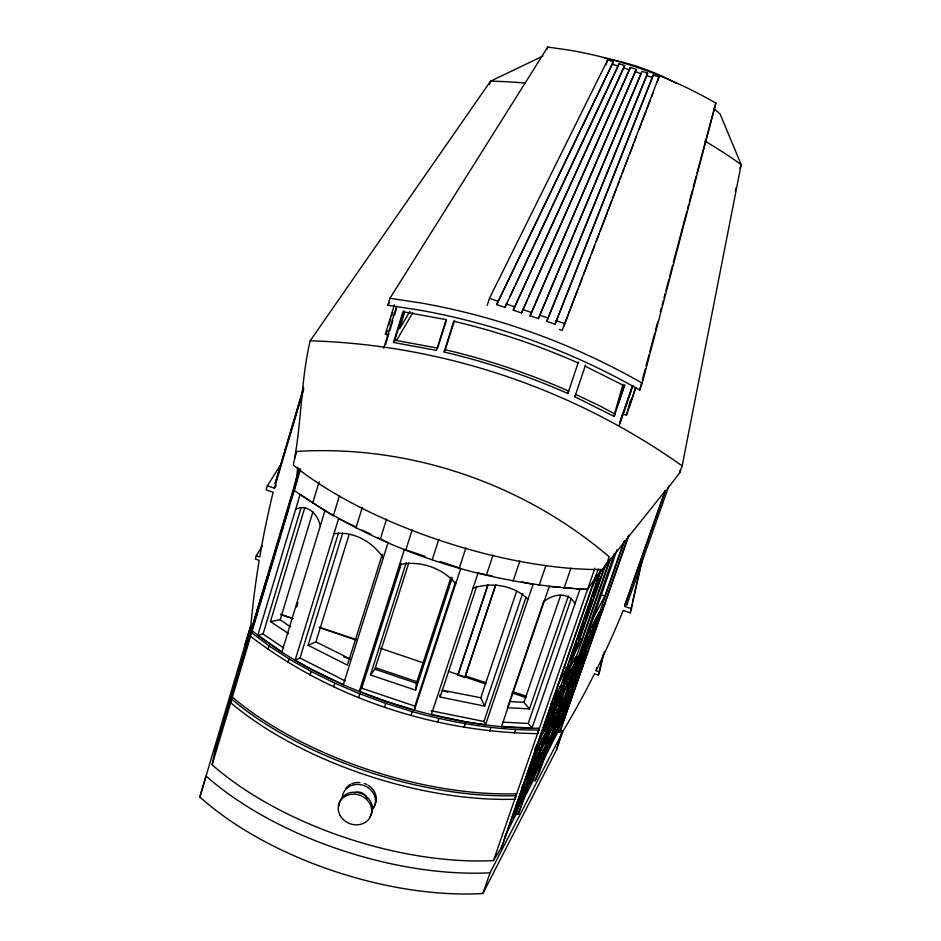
<?xml version="1.0" encoding="UTF-8"?>
<svg xmlns="http://www.w3.org/2000/svg" width="941" height="941" viewBox="0 0 941 941"><rect width="100%" height="100%" fill="white"/><g stroke="black" fill="none" stroke-linecap="round" stroke-linejoin="round"><path stroke-width="1.41" d="M297.803 467.207L296.439 478.734L297.732 474.546M425.038 556.354L404.43 549.391L359.262 691.423L386.516 701.527L414.393 710.126L414.875 706.138L455.42 582.15M406.3 562.506L370.448 674.956L415.581 690.165L416.416 683.237L451.01 577.186M294.474 458.996L296.733 451.433A396.09 349.758 22 0 1 609.156 556.813L606.557 564.282L602.91 569.54A232.874 85.184 17.9 0 1 293.286 465.066C301.79 424.073 300.532 381.528 310.154 340.807L490.555 81.173L542.886 56.084M296.486 478.651L294.239 490.39C379.694 550.414 483.451 584.09 587.525 589.431L594.583 579.268L665.522 490.496M666.898 489.579L679.755 472.653L680.319 469.782M735.274 190.976L735.838 188.106M679.755 472.653L682.154 465.877L741.179 164.663L720.088 114.014A227.134 217.442 21.8 0 0 713.525 108.403M600.311 570.552A368.025 20.361 -69 0 0 592.018 587.525L502.153 846.277L493.496 860.603A228.24 107.862 17.9 0 1 212.101 764.774L215.113 750.636M262.327 545.733L256.293 555.79L255.34 559.025L259.198 560.342L257.646 570.011A1145.044 1001.565 -7.5 0 0 250.859 625.424L199.821 797.015A229.545 111.179 17.8 0 0 482.886 893.515L490.073 872.801L563 731.216A1121.519 972.959 49.3 0 0 590.066 682.496L594.489 673.768L598.382 675.085L599.511 671.886L596.018 670.71L600.111 662.37A1121.519 972.959 49.3 0 0 623.213 610.474L630.282 612.862L632.152 604.251M632.787 601.381L641.527 561.212M630.282 612.862L642.632 558.542M665.087 490.896L625.095 604.181L626.871 604.781L627.118 603.687M631.729 608.792L624.601 606.392L625.095 604.181M598.382 675.085L603.063 655.054M599.511 671.886L604.169 651.913M596.018 670.71L596.688 667.863M639.704 390.045L642.209 383.14L715.854 103.134A413.181 386.21 21.5 0 0 568.952 50.096L547.721 47.05L389.95 298.262L387.821 305.26L419.392 310.083A605.369 531.183 21.7 0 1 639.704 390.045L641.574 382.963M642.327 380.129L645.314 368.778M646.067 365.943L649.055 354.604M649.808 351.769L654.665 333.337M655.418 330.503L657.653 321.998M660.276 312.071L661.394 307.825M662.146 304.99L663.264 300.732M664.017 297.897L665.134 293.639M665.887 290.804L668.875 279.465M669.627 276.63L672.615 265.291M673.368 262.457L686.836 211.419M687.577 208.584L688.706 204.326M689.447 201.492L692.447 190.153M693.188 187.318L696.187 175.979M696.928 173.144L715.854 103.134M631.293 399.113L629.447 405.924L635.481 387.763M632.328 386.269L622.824 413.958L626.447 415.169L630.235 401.231M537.664 733.627L539.405 728.205A232.568 98.499 17.9 0 1 252.212 630.799L250.177 636.104C331.82 698.575 435.13 732.251 537.664 733.627L538.17 731.78M514.927 799.191L516.68 793.757A230.427 103.181 17.9 0 1 232.356 697.128L230.322 702.457A230.651 103.733 17.9 0 0 514.927 799.191L515.456 797.262M622.142 414.769L619.801 423.238L632.623 385.892M614.167 416.451L614.873 413.981L600.252 406.1L575.68 394.361L574.869 396.773L614.167 416.451L624.836 384.834M623.624 384.646L618.602 402.278L623.848 386.916M614.155 415.169L622.989 384.222M281.477 463.454L267.338 485.791L266.115 489.908L273.137 492.284A1145.044 1001.565 -7.5 0 0 261.351 547.803L259.763 556.966L256.293 555.79M303.672 387.292L275.148 483.592L303.484 389.033M267.338 485.791L274.407 488.179L303.637 389.562M482.886 893.515L556.425 749.977L561.706 732.227M250.859 625.424L245.178 644.42L246.883 640.503M199.821 797.015L206.091 776.054A230.227 109.744 17.8 0 0 490.073 872.801M299.414 468.853L215.054 750.742L215.854 748.142M236.015 682.413L296.803 479.287M256.187 616.367L258.305 609.333M259.892 603.981L262.127 596.371M264.621 588.196L265.891 583.973M267.444 578.75L268.703 574.551L266.503 581.467M270.302 569.105L271.526 565.035M273.055 560.036L274.36 555.543M278.771 540.91L280.03 536.711M280.641 534.676L282.759 527.489M284.405 521.996L285.699 517.773M286.229 515.856L288.416 508.681M291.898 497.071L294.133 489.602M295.697 484.415L296.956 480.192M212.101 764.774L230.874 702.068M231.298 700.68L250.718 635.81M251.129 634.422L300.638 469.018M291.686 497.001L296.768 480.122M311.942 502.176L324.951 510.681L281.9 651.96L257.869 635.057L300.12 494.437L309.577 500.624M257.869 635.057L263.033 634.069L300.92 508.246M288.558 633.587L270.42 621.566L304.872 507.375M267.973 649.572L269.079 645.938L251.271 632.481M312.647 503.247L319.14 481.78M270.42 621.566L280.206 619.719L312.965 511.622M296.65 607.051L297.932 602.852M238.626 672.168L254.682 619.896M258.728 606.71L263.045 592.665M266.491 581.42L268.656 574.398M232.356 693.129L255.352 618.119M256.117 615.72L264.986 586.819M225.028 717.571L243.119 658.535M245.766 649.972L255.399 618.496M257.105 613.038L258.399 608.733M387.774 335.008L385.375 334.208L394.338 304.86M388.809 325.115L390.786 318.658M391.574 316.082L392.762 312.212M383.752 348.182L396.561 306.354M288.005 662.652L289.122 658.994L269.079 645.938M385.528 344.535L388.951 333.373M389.797 330.62L392.797 320.81M394.479 315.317L396.643 308.26M339.489 495.636L333.302 515.833L324.951 510.681M377.682 537.57L388.104 542.616L343.336 684.613L312.012 669.674L295.156 660.147L338.607 518.609L355.545 526.819M393.503 342.465L402.948 311.718L446.116 319.634L436.471 350.393L393.503 342.465L394.832 340.207L437.683 348.111L446.422 320.222M257.14 610.238L273.537 556.931M276.442 547.486L279.889 536.299M281.606 530.7L285.476 518.103M287.193 512.516L288.487 508.316M249.153 636.951L279.959 536.617M280.618 533.982L282.771 527.019M285.335 518.644L287.487 511.669M244.413 652.842L261.774 596.218M264.256 588.254L268.62 573.951M269.361 571.622L274.184 555.837M275.901 550.262L277.183 546.086M394.479 341.383L403.901 310.695M404.383 313.259L399.619 328.75L409.853 311.424M295.156 660.147L300.014 658.018L338.548 532.782M382.399 554.084L347.417 665.099L308.095 645.255L342.63 533.218M308.095 645.255L315.929 641.868L349.135 534.5M489.438 84.772L490.555 81.173A412.828 383.928 21.4 0 1 525.172 83.126M310.001 675.12L311.142 671.462L289.122 658.994M355.933 527.936L362.203 507.705M333.667 686.789L334.82 683.131L311.142 671.462M380.211 539.393L386.575 519.138M444.105 352.005L445.293 349.723C487.591 359.674 528.948 373.53 568.682 391.103L567.846 393.514C527.995 375.882 486.532 361.991 444.105 352.005L453.785 321.257C496.401 331.256 538.052 345.194 578.08 362.908M445.293 349.723L454.515 320.446M546.956 49.461L547.721 47.05M358.65 697.481L359.815 693.823L334.82 683.131M359.262 691.423L361.72 688.212L401.266 563.953M405.794 550.014L412.24 529.748M487.25 305.296L489.449 298.368L607.663 59.895L613.344 61.777L496.648 304.613L504.941 307.389L506.799 303.414M370.448 674.956L374.894 669.157L408.806 562.93M496.648 304.613L613.344 61.777M504.941 307.389L619.013 63.67L624.683 65.552L513.233 310.177L521.526 312.953L527.501 299.52M384.575 707.02L385.763 703.362L359.815 693.823M432.284 559.624L438.812 539.369M513.233 310.177L624.683 65.552M521.526 312.953L630.364 67.434L636.234 69.387L530.112 315.835L538.405 318.611L641.103 73.727L635.422 71.834M606.075 64.788L607.663 59.895M530.112 315.835L636.234 69.387M619.013 63.67L618.213 66.117L612.544 64.223M415.581 690.165L452.209 577.927M538.405 318.611L641.903 71.281L647.584 73.163L646.773 75.609L546.709 321.399L555.014 324.175L653.266 75.057L658.935 76.939L657.324 81.832M411.052 715.266L412.252 711.608C453.456 723.041 496.036 730.357 538.899 730.04M459.279 568.082L465.889 547.85M414.393 710.126L460.749 568.423L440.153 561.459M546.709 321.399L647.584 73.163M528.689 296.838L630.364 67.434M555.014 324.175L653.266 75.057M522.667 593.406L484.65 706.103L440.129 697.034L476.675 586.408M658.935 76.939L562.177 330.42L559.401 329.479M437.671 722.088L438.882 718.442M486.356 575.257L493.037 555.084M467.63 669.58L464.866 677.473L457.867 675.097L487.826 584.832M487.873 585.42L457.867 675.097M464.866 677.473L495.825 584.514M495.589 585.302L465.407 675.92L486.238 682.86M567.846 393.514L578.421 361.967M574.869 396.773L585.443 365.226M464.031 727.393L465.254 723.758M513.116 581.044L519.867 560.93M484.65 706.103L480.78 697.763L516.668 591.113M492.155 575.904L478.04 572.998L431.366 714.478L465.877 721.888L485.556 724.746L483.98 721.453L526.043 597.065M485.556 724.746L533.088 584.302L521.796 581.985M489.732 731.098L490.955 727.475M539.146 585.361L545.945 565.329M543.792 601.099L507.446 707.703L529.477 708.926L568.364 595.959M529.477 708.926L523.937 702.327L560.66 595.3M619.154 425.603L632.905 385.528M564.071 588.16L570.916 568.235M514.386 733.18L515.621 729.581M626.447 415.169L635.963 387.48M587.537 589.384L580.079 588.972L532.018 728.04L528.207 723.476L571.116 599.041M493.496 860.603L594.853 568.305M501.235 848.1L598.205 568.858M739.944 168.227L741.179 164.663A412.828 383.928 21.4 0 0 704.891 141.091M515.856 806.025L524.172 789.734L527.783 779.348M530.995 763.257L538.299 749.083L541.957 738.567M546.086 720.418L552.614 707.926L555.39 699.939M557.237 694.623L558.625 690.623L554.096 699.257M525.313 787.229L521.208 796.615M530.63 771.961L532.077 767.797L533.935 768.526L525.725 792.122L512.469 818.235L520.82 794.204L533.935 768.526M539.358 746.848L534.053 758.434M544.898 730.922L546.274 726.946L548.156 727.675L539.84 751.565L526.819 776.925L535.276 752.577L548.156 727.675M552.249 709.773L554.578 703.056M559.719 688.271L560.66 685.577L562.542 686.318L554.131 710.502L541.346 735.086L549.909 710.431L562.542 686.318M557.437 685.718L566.705 668.192L600.711 570.375M504.788 836.596L516.409 813.636L522.184 797.039M524.102 791.499L525.548 787.358M530.842 772.138L535.652 758.305M545.756 729.251L549.603 718.183M552.485 709.89L554.896 702.974M560.66 686.377L601.076 570.175M532.63 768.574L534.076 764.421M546.615 728.346L549.026 721.418M562.542 682.566L568.811 664.534M570.258 660.37L576.539 642.338M577.503 639.562L583.773 621.53M585.22 617.367L591.489 599.335M592.454 596.559L598.241 579.915M546.874 728.416L549.168 721.806M570.434 660.664L573.775 651.078M585.22 618.178L588.56 608.58M592.842 596.241L599.041 578.421M526.031 790.464L531.9 773.584L520.514 795.886L514.551 813.036L526.031 790.464L524.172 789.734M540.169 749.812L546.121 732.721L534.935 754.364L528.901 771.738L540.169 749.812L538.299 749.083M554.496 708.655L560.507 691.353L549.544 712.325L543.439 729.91L554.496 708.655L552.614 707.926M516.409 813.636L518.256 814.365L604.91 565.376M605.957 564L518.256 814.365M533.818 770.82L540.216 758.27L543.086 750.024M545.004 744.519L545.968 741.779L544.698 744.249M548.05 730.192L554.061 718.536L557.19 709.549M561.518 690.87L568.07 678.332L571.246 669.227M541.31 755.882L537.24 765.139M546.509 740.955L547.933 736.874L549.744 737.579L541.698 760.657L529.16 785.359L537.335 761.869L549.744 737.579M554.19 718.924L555.143 716.183M559.93 702.445L561.848 696.952L563.671 697.657L555.519 721.006L543.216 744.99L551.485 721.218L563.671 697.657M568.141 678.861L569.517 674.932M574.092 661.805L575.916 656.547L577.762 657.253L569.517 680.884L557.437 704.127L565.823 680.061L577.762 657.253M572.599 657.041L581.832 639.574L609.756 559.46M521.455 803.661L533.382 780.113L538.217 766.245M546.909 741.296L552.226 726.052M560.918 701.092L565.753 687.236M575.904 658.124L610.685 558.307M542.028 758.975L547.78 742.484L537.005 763.574L531.171 780.336L542.028 758.975L540.216 758.27M555.884 719.242L561.706 702.551L551.132 723.017L545.227 739.979L555.884 719.242L554.061 718.536M569.905 679.037L575.798 662.135L565.435 681.954L559.448 699.128L569.905 679.037L568.07 678.332M533.382 780.113L535.17 780.818L614.485 553.473M617.12 549.638L539.252 772.726L535.17 780.818M560.871 706.409L562.659 707.103L570.716 684.013L587.243 652.066L585.49 651.395L571.575 678.214M552.99 733.227L564.612 710.443L567.388 702.48M566.764 693.917L578.009 672.121L579.879 666.757M580.032 655.43L591.548 633.375L594.877 623.871M595.818 621.166L597.241 617.096L591.865 627.329M565.623 708.208L557.037 726.311M570.199 695.117L572.034 689.882L573.775 690.553L565.988 712.808L548.968 746.331L556.931 723.511L573.775 690.553M570.916 686.906L579.009 669.933M583.643 656.689L585.49 651.395M591.136 635.222L593.018 629.87M596.759 619.154L599.099 612.462L600.864 613.132L592.889 635.904L576.515 667.416L584.679 644.044L600.864 613.132M591.407 621.483L604.816 596.112L623.954 541.369M541.416 764.233L557.872 731.745L563.671 715.16M564.635 712.396L566.082 708.244M571.399 693.035L576.715 677.838M584.455 655.724L589.289 641.903M599.441 612.873L624.565 540.993M571.905 695.199L556.578 725.229L550.897 741.52L566.341 711.114L571.905 695.199L570.175 694.529M579.75 672.803L585.384 656.7L570.34 685.824L564.588 702.304L579.75 672.803L578.009 672.121M593.312 634.046L599.005 617.767L584.267 645.949L578.444 662.617L593.312 634.046L591.548 633.375M562.659 707.103L579.362 674.568L587.243 652.066M557.872 731.745L559.589 732.416L628.553 535.394M628.87 535.37L559.589 732.416M556.425 749.977L563 731.216L560.213 730.275M624.601 606.392L665.393 490.861M626.871 604.781L668.851 485.979M563.741 326.315L577.856 289.44M578.903 286.711L582.561 277.148M583.608 274.419L589.878 258.022M591.454 253.929L594.583 245.73M596.159 241.637L599.288 233.439M600.334 230.71L607.133 212.948M608.18 210.219L611.838 200.656M612.885 197.928L616.543 188.365M617.59 185.636L619.154 181.531M620.201 178.802L621.248 176.073M622.295 173.344L623.859 169.239M624.906 166.51L628.564 156.947M629.611 154.218L633.269 144.655M634.316 141.926L636.41 136.457M639.021 129.635L641.115 124.165M642.162 121.436L645.82 111.873M646.867 109.144L650.525 99.581M651.572 96.852L653.136 92.759M509.916 296.791L514.268 287.511M515.515 284.852L550.991 209.29M552.238 206.632L617.59 67.434M521.549 788.323L532.077 767.797M539.416 753.482L547.933 736.874M558.389 716.477L572.034 689.882M526.866 779.054L530.042 772.855M561.483 711.49L569.505 695.834M551.108 725.346L553.708 720.3M534.653 749.342L546.274 726.946M553.484 713.055L561.848 696.952M557.884 705.679L559.213 703.115M574.445 673.744L582.973 657.3M548.874 716.23L551.579 711.067M565.67 684.048L567.011 681.472M583.255 650.349L590.489 636.492M550.65 704.609L560.66 685.577M567.941 671.745L575.916 656.547M585.573 638.198L599.099 612.462M589.172 632.446L590.525 629.894M594.571 579.315L596.688 575.457M396.479 340.618L412.828 312.73M385.375 334.208L387.586 330.55M274.407 488.179L276.278 485.18M387.821 305.26L389.374 302.779M532.018 728.04L501.529 726.464L549.273 586.443L560.483 587.372M503.012 722.147L528.207 723.476M511.022 701.598L523.937 702.327M563.283 587.596L573.081 588.407M575.88 588.631L580.079 588.972M389.95 298.262L421.674 303.108A605.922 532.159 21.7 0 1 642.209 383.14M480.78 697.763L442.458 690.259M431.237 710.796L483.98 721.453M385.763 703.362L412.252 711.608M416.416 683.237L374.894 669.157M623.883 67.999L629.564 69.881M646.773 75.609L652.454 77.503M280.418 614.32L292.851 618.46M319.093 627.2L356.38 639.621M512.61 691.647L526.501 696.269M489.449 298.368L497.754 301.144M506.046 303.931L514.351 306.707M522.655 309.495L531.23 312.365M539.534 315.153L547.838 317.94M556.155 320.716L564.459 323.504M361.72 688.212L414.875 706.138M280.7 614.497L293.169 618.719M319.505 627.647L355.533 639.856M380.47 648.314L423.438 662.876M448.375 671.321L485.791 684.001M512.127 692.929L525.984 697.622M343.759 656.924L350.699 659.276M375.659 667.745L417.275 681.849M442.246 690.318L447.787 692.2M600.876 594.606L604.816 596.112M579.091 638.516L581.832 639.574M564.2 667.228L566.705 668.192M577.621 673.897L579.362 674.568M564.612 710.443L566.341 711.114M350.193 658.971L315.929 641.868M585.126 366.178L624.601 385.951M362.062 529.983L371.177 534.406M300.014 658.018L345.159 680.908M263.033 634.069L283.535 647.749M280.206 619.719L290.44 626.824M440.023 694.54L440.129 697.034M310.154 340.807A599.817 523.667 21.6 0 1 682.154 465.877M604.31 58.201A227.134 217.442 21.8 0 1 607.157 58.718M608.568 58.989A227.134 217.442 21.8 0 1 676.438 83.42M604.475 604.193A1124.413 973.029 49.5 0 1 600.676 613.45M294.31 485.921A330.326 0.941 -73.3 0 1 296.439 478.969M604.757 604.24A1122.484 971.594 49.5 0 1 600.958 613.485M600.405 614.802A1122.484 971.594 49.5 0 1 598.747 618.743M339.031 805.967A16.985 15.021 22 0 1 360.379 793.216A16.985 15.021 22 0 1 370.072 816.541M368.284 785.359A16.856 14.927 22 0 1 372.201 808.625M345.476 788.781A16.856 14.927 22 0 1 347.17 786.77M348.17 785.888A16.856 14.927 22 0 1 350.417 784.394M351.652 783.794A16.856 14.927 22 0 1 360.003 782.547M364.296 783.465A16.856 14.927 22 0 1 367.002 784.629M342.301 798.097A16.879 14.95 22 0 1 363.52 785.406A16.879 14.95 22 0 1 373.142 808.601M354.886 792.71A8.445 7.469 22 0 1 366.978 798.462M516.139 795.674A230.768 103.475 17.9 0 1 231.392 698.904M473.029 588.172A52.814 45.968 -17.9 0 1 527.995 599.37M295.592 509.516A22.549 16.538 78.5 0 1 320.328 525.831M399.584 564.624A54.578 49.661 22.7 0 1 455.785 583.62M333.949 533.782A52.72 44.839 60.1 0 1 383.305 557.848M544.157 601.464A22.619 17.385 -39 0 1 574.927 603.887M340.277 815.729A17.02 15.044 22 0 0 369.295 818.541A17.02 15.044 22 0 0 355.298 794.263A17.02 15.044 22 0 0 340.277 815.729"/></g></svg>
